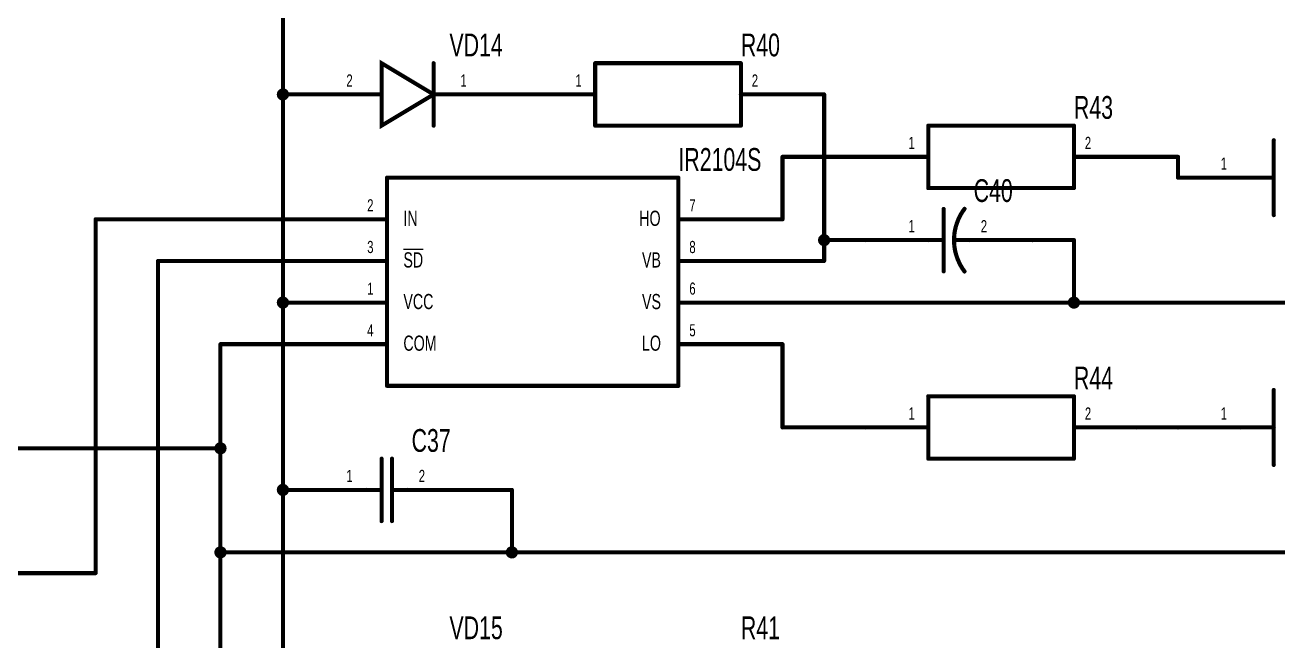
# Model space of a CAD drawing. Extents: x -4.5 to 18.4, y -0.7 to 15.5.
# Drawn here: x 9.281 to 12.29, y 6.818 to 8.297 of the extents above; entities that cross this region are included whole.
import ezdxf
from ezdxf.enums import TextEntityAlignment as Align

# ---------------------------------------------------------------- set-up
doc = ezdxf.new("R2010")
doc.units = 0
doc.header["$MEASUREMENT"] = 0
for name, color, linetype in [('Element', 253, 'Continuous'), ('Net', 50, 'Continuous'), ('Pin', 50, 'Continuous')]:
    doc.layers.add(name, color=color, linetype=linetype)

msp = doc.modelspace()

# ---------------------------------------------------------------- linework, layer by layer
at = {"layer": 'Element', "linetype": 'Continuous'}
for points, const_width in [([(10.262, 8.1304), (10.137, 8.2054), (10.137, 8.0554), (10.262, 8.1304)], 0.0098), ([(10.262, 8.0554), (10.262, 8.2054)], 0.0098), ([(10.65, 8.0554), (10.65, 8.2054)], 0.0098), ([(10.65, 8.2054), (11, 8.2054)], 0.0098), ([(11, 8.2054), (11, 8.0554)], 0.0098), ([(10.1, 8.1304), (10.137, 8.1304)], 0.0098), ([(10.262, 8.1304), (10.3, 8.1304)], 0.0098), ([(10.65, 8.0554), (11, 8.0554)], 0.0098), ([(11.45, 7.9054), (11.45, 8.0554)], 0.0098), ([(11.45, 8.0554), (11.8, 8.0554)], 0.0098), ([(11.8, 8.0554), (11.8, 7.9054)], 0.0098), ([(12.28, 8.0204), (12.28, 7.8404)], 0.0098), ([(10.15, 7.4304), (10.15, 7.9304)], 0.0098), ([(10.15, 7.9304), (10.85, 7.9304)], 0.0098), ([(10.85, 7.9304), (10.85, 7.4304)], 0.0098), ([(12.2, 7.9304), (12.28, 7.9304)], 0.0098), ([(11.45, 7.9054), (11.8, 7.9054)], 0.0098), ([(11.487, 7.7054), (11.487, 7.8554)], 0.0098), ([(11.5372, 7.8556), (11.5325, 7.849), (11.5283, 7.8421), (11.5245, 7.835), (11.5213, 7.8276), (11.5185, 7.82), (11.5161, 7.8123), (11.5143, 7.8044), (11.513, 7.7965), (11.5123, 7.7884), (11.512, 7.7804), (11.5123, 7.7723), (11.513, 7.7643), (11.5143, 7.7563), (11.5161, 7.7484), (11.5185, 7.7407), (11.5213, 7.7331), (11.5246, 7.7258), (11.5283, 7.7186), (11.5325, 7.7117), (11.5372, 7.7051)], 0.01), ([(11.45, 7.7804), (11.487, 7.7804)], 0.0098), ([(11.512, 7.7804), (11.55, 7.7804)], 0.0098), ([(10.15, 7.4304), (10.85, 7.4304)], 0.0098), ([(11.45, 7.2554), (11.45, 7.4054)], 0.0098), ([(11.45, 7.4054), (11.8, 7.4054)], 0.0098), ([(11.8, 7.4054), (11.8, 7.2554)], 0.0098), ([(12.28, 7.4204), (12.28, 7.2404)], 0.0098), ([(12.2, 7.3304), (12.28, 7.3304)], 0.0098), ([(10.137, 7.1054), (10.137, 7.2554)], 0.0098), ([(10.162, 7.1054), (10.162, 7.2554)], 0.0098), ([(11.45, 7.2554), (11.8, 7.2554)], 0.0098), ([(10.1, 7.1804), (10.137, 7.1804)], 0.0098), ([(10.162, 7.1804), (10.2, 7.1804)], 0.0098)]:
    msp.add_lwpolyline(points, dxfattribs=dict(at, const_width=const_width))
for points, const_width in [([(10.2595, 8.2054, 1), (10.2645, 8.2054, 1), (10.2595, 8.2054, 1)], 0.0049), ([(10.6475, 8.2054, 1), (10.6525, 8.2054, 1), (10.6475, 8.2054, 1)], 0.0049), ([(10.6475, 8.2054, 1), (10.6525, 8.2054, 1), (10.6475, 8.2054, 1)], 0.0049), ([(10.9975, 8.2054, 1), (11.0025, 8.2054, 1), (10.9975, 8.2054, 1)], 0.0049), ([(10.9975, 8.2054, 1), (11.0025, 8.2054, 1), (10.9975, 8.2054, 1)], 0.0049), ([(10.0975, 8.1304, 1), (10.1025, 8.1304, 1), (10.0975, 8.1304, 1)], 0.0049), ([(10.1345, 8.1304, 1), (10.1395, 8.1304, 1), (10.1345, 8.1304, 1)], 0.0049), ([(10.2595, 8.1304, 1), (10.2645, 8.1304, 1), (10.2595, 8.1304, 1)], 0.0049), ([(10.2595, 8.1304, 1), (10.2645, 8.1304, 1), (10.2595, 8.1304, 1)], 0.0049), ([(10.2975, 8.1304, 1), (10.3025, 8.1304, 1), (10.2975, 8.1304, 1)], 0.0049), ([(10.2595, 8.0554, 1), (10.2645, 8.0554, 1), (10.2595, 8.0554, 1)], 0.0049), ([(10.6475, 8.0554, 1), (10.6525, 8.0554, 1), (10.6475, 8.0554, 1)], 0.0049), ([(10.6475, 8.0554, 1), (10.6525, 8.0554, 1), (10.6475, 8.0554, 1)], 0.0049), ([(10.9975, 8.0554, 1), (11.0025, 8.0554, 1), (10.9975, 8.0554, 1)], 0.0049), ([(10.9975, 8.0554, 1), (11.0025, 8.0554, 1), (10.9975, 8.0554, 1)], 0.0049), ([(11.4475, 8.0554, 1), (11.4525, 8.0554, 1), (11.4475, 8.0554, 1)], 0.0049), ([(11.4475, 8.0554, 1), (11.4525, 8.0554, 1), (11.4475, 8.0554, 1)], 0.0049), ([(11.7975, 8.0554, 1), (11.8025, 8.0554, 1), (11.7975, 8.0554, 1)], 0.0049), ([(11.7975, 8.0554, 1), (11.8025, 8.0554, 1), (11.7975, 8.0554, 1)], 0.0049), ([(12.2775, 8.0204, 1), (12.2825, 8.0204, 1), (12.2775, 8.0204, 1)], 0.0049), ([(10.1475, 7.9304, 1), (10.1525, 7.9304, 1), (10.1475, 7.9304, 1)], 0.0049), ([(10.1475, 7.9304, 1), (10.1525, 7.9304, 1), (10.1475, 7.9304, 1)], 0.0049), ([(10.8475, 7.9304, 1), (10.8525, 7.9304, 1), (10.8475, 7.9304, 1)], 0.0049), ([(10.8475, 7.9304, 1), (10.8525, 7.9304, 1), (10.8475, 7.9304, 1)], 0.0049), ([(12.1975, 7.9304, 1), (12.2025, 7.9304, 1), (12.1975, 7.9304, 1)], 0.0049), ([(12.2775, 7.9304, 1), (12.2825, 7.9304, 1), (12.2775, 7.9304, 1)], 0.0049), ([(11.4475, 7.9054, 1), (11.4525, 7.9054, 1), (11.4475, 7.9054, 1)], 0.0049), ([(11.4475, 7.9054, 1), (11.4525, 7.9054, 1), (11.4475, 7.9054, 1)], 0.0049), ([(11.7975, 7.9054, 1), (11.8025, 7.9054, 1), (11.7975, 7.9054, 1)], 0.0049), ([(11.7975, 7.9054, 1), (11.8025, 7.9054, 1), (11.7975, 7.9054, 1)], 0.0049), ([(11.4845, 7.8554, 1), (11.4895, 7.8554, 1), (11.4845, 7.8554, 1)], 0.0049), ([(11.5347, 7.8556, 1), (11.5397, 7.8556, 1), (11.5347, 7.8556, 1)], 0.005), ([(12.2775, 7.8404, 1), (12.2825, 7.8404, 1), (12.2775, 7.8404, 1)], 0.0049), ([(11.4475, 7.7804, 1), (11.4525, 7.7804, 1), (11.4475, 7.7804, 1)], 0.0049), ([(11.4845, 7.7804, 1), (11.4895, 7.7804, 1), (11.4845, 7.7804, 1)], 0.0049), ([(11.5095, 7.7804, 1), (11.5145, 7.7804, 1), (11.5095, 7.7804, 1)], 0.0049), ([(11.5475, 7.7804, 1), (11.5525, 7.7804, 1), (11.5475, 7.7804, 1)], 0.0049), ([(11.4845, 7.7054, 1), (11.4895, 7.7054, 1), (11.4845, 7.7054, 1)], 0.0049), ([(11.5347, 7.7051, 1), (11.5397, 7.7051, 1), (11.5347, 7.7051, 1)], 0.005), ([(10.1475, 7.4304, 1), (10.1525, 7.4304, 1), (10.1475, 7.4304, 1)], 0.0049), ([(10.1475, 7.4304, 1), (10.1525, 7.4304, 1), (10.1475, 7.4304, 1)], 0.0049), ([(10.8475, 7.4304, 1), (10.8525, 7.4304, 1), (10.8475, 7.4304, 1)], 0.0049), ([(10.8475, 7.4304, 1), (10.8525, 7.4304, 1), (10.8475, 7.4304, 1)], 0.0049), ([(11.4475, 7.4054, 1), (11.4525, 7.4054, 1), (11.4475, 7.4054, 1)], 0.0049), ([(11.4475, 7.4054, 1), (11.4525, 7.4054, 1), (11.4475, 7.4054, 1)], 0.0049), ([(11.7975, 7.4054, 1), (11.8025, 7.4054, 1), (11.7975, 7.4054, 1)], 0.0049), ([(11.7975, 7.4054, 1), (11.8025, 7.4054, 1), (11.7975, 7.4054, 1)], 0.0049), ([(12.2775, 7.4204, 1), (12.2825, 7.4204, 1), (12.2775, 7.4204, 1)], 0.0049), ([(12.1975, 7.3304, 1), (12.2025, 7.3304, 1), (12.1975, 7.3304, 1)], 0.0049), ([(12.2775, 7.3304, 1), (12.2825, 7.3304, 1), (12.2775, 7.3304, 1)], 0.0049), ([(10.1345, 7.2554, 1), (10.1395, 7.2554, 1), (10.1345, 7.2554, 1)], 0.0049), ([(10.1595, 7.2554, 1), (10.1645, 7.2554, 1), (10.1595, 7.2554, 1)], 0.0049), ([(11.4475, 7.2554, 1), (11.4525, 7.2554, 1), (11.4475, 7.2554, 1)], 0.0049), ([(11.4475, 7.2554, 1), (11.4525, 7.2554, 1), (11.4475, 7.2554, 1)], 0.0049), ([(11.7975, 7.2554, 1), (11.8025, 7.2554, 1), (11.7975, 7.2554, 1)], 0.0049), ([(11.7975, 7.2554, 1), (11.8025, 7.2554, 1), (11.7975, 7.2554, 1)], 0.0049), ([(12.2775, 7.2404, 1), (12.2825, 7.2404, 1), (12.2775, 7.2404, 1)], 0.0049), ([(10.0975, 7.1804, 1), (10.1025, 7.1804, 1), (10.0975, 7.1804, 1)], 0.0049), ([(10.1345, 7.1804, 1), (10.1395, 7.1804, 1), (10.1345, 7.1804, 1)], 0.0049), ([(10.1595, 7.1804, 1), (10.1645, 7.1804, 1), (10.1595, 7.1804, 1)], 0.0049), ([(10.1975, 7.1804, 1), (10.2025, 7.1804, 1), (10.1975, 7.1804, 1)], 0.0049), ([(10.1345, 7.1054, 1), (10.1395, 7.1054, 1), (10.1345, 7.1054, 1)], 0.0049), ([(10.1595, 7.1054, 1), (10.1645, 7.1054, 1), (10.1595, 7.1054, 1)], 0.0049)]:
    msp.add_lwpolyline(points, format="xyb", dxfattribs=dict(at, const_width=const_width))
at = {"layer": 'Net', "linetype": 'Continuous', "const_width": 0.0098}
for points in [[(9.9, 8.5304), (9.9, 8.1304)], [(9.8902, 8.1304), (9.8906, 8.1273), (9.892, 8.1246), (9.8942, 8.1224), (9.897, 8.121), (9.9, 8.1205), (9.903, 8.121), (9.9058, 8.1224), (9.908, 8.1246), (9.9094, 8.1273), (9.9098, 8.1304), (9.9094, 8.1334), (9.908, 8.1361), (9.9058, 8.1383), (9.903, 8.1397), (9.9, 8.1402), (9.897, 8.1397), (9.8942, 8.1383), (9.892, 8.1361), (9.8906, 8.1334), (9.8902, 8.1304)], [(9.95, 8.1304), (9.9, 8.1304)], [(9.9, 8.1304), (9.9, 7.6304)], [(10.45, 8.1304), (10.5, 8.1304)], [(11.15, 8.1304), (11.2, 8.1304)], [(11.2, 8.1304), (11.2, 7.7804)], [(11.1, 7.8304), (11.1, 7.9804)], [(11.1, 7.9804), (11.3, 7.9804)], [(12.05, 7.9804), (11.95, 7.9804)], [(12.05, 7.9304), (12.05, 7.9804)], [(9.45, 6.9804), (9.45, 7.8304)], [(9.45, 7.8304), (10, 7.8304)], [(11, 7.8304), (11.1, 7.8304)], [(11.1902, 7.7804), (11.1906, 7.7773), (11.192, 7.7746), (11.1942, 7.7724), (11.197, 7.771), (11.2, 7.7705), (11.203, 7.771), (11.2058, 7.7724), (11.208, 7.7746), (11.2094, 7.7773), (11.2098, 7.7804), (11.2094, 7.7834), (11.208, 7.7861), (11.2058, 7.7883), (11.203, 7.7897), (11.2, 7.7902), (11.197, 7.7897), (11.1942, 7.7883), (11.192, 7.7861), (11.1906, 7.7834), (11.1902, 7.7804)], [(11.2, 7.7304), (11.2, 7.7804)], [(11.2, 7.7804), (11.3, 7.7804)], [(11.7, 7.7804), (11.8, 7.7804)], [(11.8, 7.7804), (11.8, 7.6304)], [(9.6, 6.3304), (9.6, 7.7304)], [(9.6, 7.7304), (10, 7.7304)], [(11, 7.7304), (11.2, 7.7304)], [(9.8902, 7.6304), (9.8906, 7.6273), (9.892, 7.6246), (9.8942, 7.6224), (9.897, 7.621), (9.9, 7.6205), (9.903, 7.621), (9.9058, 7.6224), (9.908, 7.6246), (9.9094, 7.6273), (9.9098, 7.6304), (9.9094, 7.6334), (9.908, 7.6361), (9.9058, 7.6383), (9.903, 7.6397), (9.9, 7.6402), (9.897, 7.6397), (9.8942, 7.6383), (9.892, 7.6361), (9.8906, 7.6334), (9.8902, 7.6304)], [(11.7902, 7.6304), (11.7906, 7.6273), (11.792, 7.6246), (11.7942, 7.6224), (11.797, 7.621), (11.8, 7.6205), (11.803, 7.621), (11.8058, 7.6224), (11.808, 7.6246), (11.8094, 7.6273), (11.8098, 7.6304), (11.8094, 7.6334), (11.808, 7.6361), (11.8058, 7.6383), (11.803, 7.6397), (11.8, 7.6402), (11.797, 7.6397), (11.7942, 7.6383), (11.792, 7.6361), (11.7906, 7.6334), (11.7902, 7.6304)], [(10, 7.6304), (9.9, 7.6304)], [(9.9, 7.6304), (9.9, 6.2304)], [(13.35, 7.6304), (11, 7.6304)], [(9.75, 6.1304), (9.75, 7.5304)], [(9.75, 7.5304), (10, 7.5304)], [(11, 7.5304), (11.1, 7.5304)], [(11.1, 7.5304), (11.1, 7.3304)], [(11.1, 7.3304), (11.3, 7.3304)], [(12.05, 7.3304), (11.95, 7.3304)], [(9.75, 7.2804), (7.5894, 7.2804)], [(9.7402, 7.2804), (9.7406, 7.2773), (9.742, 7.2746), (9.7442, 7.2724), (9.747, 7.271), (9.75, 7.2705), (9.753, 7.271), (9.7558, 7.2724), (9.758, 7.2746), (9.7594, 7.2773), (9.7598, 7.2804), (9.7594, 7.2834), (9.758, 7.2861), (9.7558, 7.2883), (9.753, 7.2897), (9.75, 7.2902), (9.747, 7.2897), (9.7442, 7.2883), (9.742, 7.2861), (9.7406, 7.2834), (9.7402, 7.2804)], [(9.8902, 7.1804), (9.8906, 7.1773), (9.892, 7.1746), (9.8942, 7.1724), (9.897, 7.171), (9.9, 7.1705), (9.903, 7.171), (9.9058, 7.1724), (9.908, 7.1746), (9.9094, 7.1773), (9.9098, 7.1804), (9.9094, 7.1834), (9.908, 7.1861), (9.9058, 7.1883), (9.903, 7.1897), (9.9, 7.1902), (9.897, 7.1897), (9.8942, 7.1883), (9.892, 7.1861), (9.8906, 7.1834), (9.8902, 7.1804)], [(9.95, 7.1804), (9.9, 7.1804)], [(10.35, 7.1804), (10.45, 7.1804)], [(10.45, 7.1804), (10.45, 7.0304)], [(9.7402, 7.0304), (9.7406, 7.0273), (9.742, 7.0246), (9.7442, 7.0224), (9.747, 7.021), (9.75, 7.0205), (9.753, 7.021), (9.7558, 7.0224), (9.758, 7.0246), (9.7594, 7.0273), (9.7598, 7.0304), (9.7594, 7.0334), (9.758, 7.0361), (9.7558, 7.0383), (9.753, 7.0397), (9.75, 7.0402), (9.747, 7.0397), (9.7442, 7.0383), (9.742, 7.0361), (9.7406, 7.0334), (9.7402, 7.0304)], [(10.4402, 7.0304), (10.4406, 7.0273), (10.442, 7.0246), (10.4442, 7.0224), (10.447, 7.021), (10.45, 7.0205), (10.453, 7.021), (10.4558, 7.0224), (10.458, 7.0246), (10.4594, 7.0273), (10.4598, 7.0304), (10.4594, 7.0334), (10.458, 7.0361), (10.4558, 7.0383), (10.453, 7.0397), (10.45, 7.0402), (10.447, 7.0397), (10.4442, 7.0383), (10.442, 7.0361), (10.4406, 7.0334), (10.4402, 7.0304)], [(12.4, 7.0304), (9.75, 7.0304)], [(8.5, 6.9804), (9.45, 6.9804)]]:
    msp.add_lwpolyline(points, dxfattribs=at)
at = {"layer": 'Net', "linetype": 'Continuous', "const_width": 0.0049}
for points in [[(9.8877, 8.1304, 1), (9.8926, 8.1304, 1), (9.8877, 8.1304, 1)], [(9.8975, 8.1304, 1), (9.9025, 8.1304, 1), (9.8975, 8.1304, 1)], [(9.8975, 8.1304, 1), (9.9025, 8.1304, 1), (9.8975, 8.1304, 1)], [(9.8975, 8.1304, 1), (9.9025, 8.1304, 1), (9.8975, 8.1304, 1)], [(9.9475, 8.1304, 1), (9.9525, 8.1304, 1), (9.9475, 8.1304, 1)], [(10.4475, 8.1304, 1), (10.4525, 8.1304, 1), (10.4475, 8.1304, 1)], [(10.4975, 8.1304, 1), (10.5025, 8.1304, 1), (10.4975, 8.1304, 1)], [(11.1475, 8.1304, 1), (11.1525, 8.1304, 1), (11.1475, 8.1304, 1)], [(11.1975, 8.1304, 1), (11.2025, 8.1304, 1), (11.1975, 8.1304, 1)], [(11.1975, 8.1304, 1), (11.2025, 8.1304, 1), (11.1975, 8.1304, 1)], [(11.0975, 7.9804, 1), (11.1025, 7.9804, 1), (11.0975, 7.9804, 1)], [(11.0975, 7.9804, 1), (11.1025, 7.9804, 1), (11.0975, 7.9804, 1)], [(11.2975, 7.9804, 1), (11.3025, 7.9804, 1), (11.2975, 7.9804, 1)], [(11.9475, 7.9804, 1), (11.9525, 7.9804, 1), (11.9475, 7.9804, 1)], [(12.0475, 7.9804, 1), (12.0525, 7.9804, 1), (12.0475, 7.9804, 1)], [(12.0475, 7.9804, 1), (12.0525, 7.9804, 1), (12.0475, 7.9804, 1)], [(12.0475, 7.9304, 1), (12.0525, 7.9304, 1), (12.0475, 7.9304, 1)], [(9.4475, 7.8304, 1), (9.4525, 7.8304, 1), (9.4475, 7.8304, 1)], [(9.4475, 7.8304, 1), (9.4525, 7.8304, 1), (9.4475, 7.8304, 1)], [(9.9975, 7.8304, 1), (10.0025, 7.8304, 1), (9.9975, 7.8304, 1)], [(10.9975, 7.8304, 1), (11.0025, 7.8304, 1), (10.9975, 7.8304, 1)], [(11.0975, 7.8304, 1), (11.1025, 7.8304, 1), (11.0975, 7.8304, 1)], [(11.0975, 7.8304, 1), (11.1025, 7.8304, 1), (11.0975, 7.8304, 1)], [(11.1877, 7.7804, 1), (11.1926, 7.7804, 1), (11.1877, 7.7804, 1)], [(11.1975, 7.7804, 1), (11.2025, 7.7804, 1), (11.1975, 7.7804, 1)], [(11.1975, 7.7804, 1), (11.2025, 7.7804, 1), (11.1975, 7.7804, 1)], [(11.1975, 7.7804, 1), (11.2025, 7.7804, 1), (11.1975, 7.7804, 1)], [(11.2975, 7.7804, 1), (11.3025, 7.7804, 1), (11.2975, 7.7804, 1)], [(11.6975, 7.7804, 1), (11.7025, 7.7804, 1), (11.6975, 7.7804, 1)], [(11.7975, 7.7804, 1), (11.8025, 7.7804, 1), (11.7975, 7.7804, 1)], [(11.7975, 7.7804, 1), (11.8025, 7.7804, 1), (11.7975, 7.7804, 1)], [(9.5975, 7.7304, 1), (9.6025, 7.7304, 1), (9.5975, 7.7304, 1)], [(9.5975, 7.7304, 1), (9.6025, 7.7304, 1), (9.5975, 7.7304, 1)], [(9.9975, 7.7304, 1), (10.0025, 7.7304, 1), (9.9975, 7.7304, 1)], [(10.9975, 7.7304, 1), (11.0025, 7.7304, 1), (10.9975, 7.7304, 1)], [(11.1975, 7.7304, 1), (11.2025, 7.7304, 1), (11.1975, 7.7304, 1)], [(11.1975, 7.7304, 1), (11.2025, 7.7304, 1), (11.1975, 7.7304, 1)], [(9.8877, 7.6304, 1), (9.8926, 7.6304, 1), (9.8877, 7.6304, 1)], [(9.8975, 7.6304, 1), (9.9025, 7.6304, 1), (9.8975, 7.6304, 1)], [(9.8975, 7.6304, 1), (9.9025, 7.6304, 1), (9.8975, 7.6304, 1)], [(9.8975, 7.6304, 1), (9.9025, 7.6304, 1), (9.8975, 7.6304, 1)], [(9.9975, 7.6304, 1), (10.0025, 7.6304, 1), (9.9975, 7.6304, 1)], [(10.9975, 7.6304, 1), (11.0025, 7.6304, 1), (10.9975, 7.6304, 1)], [(11.7877, 7.6304, 1), (11.7926, 7.6304, 1), (11.7877, 7.6304, 1)], [(11.7975, 7.6304, 1), (11.8025, 7.6304, 1), (11.7975, 7.6304, 1)], [(9.7475, 7.5304, 1), (9.7525, 7.5304, 1), (9.7475, 7.5304, 1)], [(9.7475, 7.5304, 1), (9.7525, 7.5304, 1), (9.7475, 7.5304, 1)], [(9.9975, 7.5304, 1), (10.0025, 7.5304, 1), (9.9975, 7.5304, 1)], [(10.9975, 7.5304, 1), (11.0025, 7.5304, 1), (10.9975, 7.5304, 1)], [(11.0975, 7.5304, 1), (11.1025, 7.5304, 1), (11.0975, 7.5304, 1)], [(11.0975, 7.5304, 1), (11.1025, 7.5304, 1), (11.0975, 7.5304, 1)], [(11.0975, 7.3304, 1), (11.1025, 7.3304, 1), (11.0975, 7.3304, 1)], [(11.0975, 7.3304, 1), (11.1025, 7.3304, 1), (11.0975, 7.3304, 1)], [(11.2975, 7.3304, 1), (11.3025, 7.3304, 1), (11.2975, 7.3304, 1)], [(11.9475, 7.3304, 1), (11.9525, 7.3304, 1), (11.9475, 7.3304, 1)], [(12.0475, 7.3304, 1), (12.0525, 7.3304, 1), (12.0475, 7.3304, 1)], [(9.7377, 7.2804, 1), (9.7426, 7.2804, 1), (9.7377, 7.2804, 1)], [(9.7475, 7.2804, 1), (9.7525, 7.2804, 1), (9.7475, 7.2804, 1)], [(9.8877, 7.1804, 1), (9.8926, 7.1804, 1), (9.8877, 7.1804, 1)], [(9.8975, 7.1804, 1), (9.9025, 7.1804, 1), (9.8975, 7.1804, 1)], [(9.9475, 7.1804, 1), (9.9525, 7.1804, 1), (9.9475, 7.1804, 1)], [(10.3475, 7.1804, 1), (10.3525, 7.1804, 1), (10.3475, 7.1804, 1)], [(10.4475, 7.1804, 1), (10.4525, 7.1804, 1), (10.4475, 7.1804, 1)], [(10.4475, 7.1804, 1), (10.4525, 7.1804, 1), (10.4475, 7.1804, 1)], [(9.7377, 7.0304, 1), (9.7426, 7.0304, 1), (9.7377, 7.0304, 1)], [(9.7475, 7.0304, 1), (9.7525, 7.0304, 1), (9.7475, 7.0304, 1)], [(10.4377, 7.0304, 1), (10.4426, 7.0304, 1), (10.4377, 7.0304, 1)], [(10.4475, 7.0304, 1), (10.4525, 7.0304, 1), (10.4475, 7.0304, 1)], [(9.4475, 6.9804, 1), (9.4525, 6.9804, 1), (9.4475, 6.9804, 1)], [(9.4475, 6.9804, 1), (9.4525, 6.9804, 1), (9.4475, 6.9804, 1)]]:
    msp.add_lwpolyline(points, format="xyb", dxfattribs=at)
at = {"layer": 'Pin', "linetype": 'Continuous', "const_width": 0.0049}
for points in [[(9.9475, 8.1304, 1), (9.9525, 8.1304, 1), (9.9475, 8.1304, 1)], [(10.0975, 8.1304, 1), (10.1025, 8.1304, 1), (10.0975, 8.1304, 1)], [(10.2975, 8.1304, 1), (10.3025, 8.1304, 1), (10.2975, 8.1304, 1)], [(10.4475, 8.1304, 1), (10.4525, 8.1304, 1), (10.4475, 8.1304, 1)], [(10.4975, 8.1304, 1), (10.5025, 8.1304, 1), (10.4975, 8.1304, 1)], [(10.6475, 8.1304, 1), (10.6525, 8.1304, 1), (10.6475, 8.1304, 1)], [(10.9975, 8.1304, 1), (11.0025, 8.1304, 1), (10.9975, 8.1304, 1)], [(11.1475, 8.1304, 1), (11.1525, 8.1304, 1), (11.1475, 8.1304, 1)], [(11.2975, 7.9804, 1), (11.3025, 7.9804, 1), (11.2975, 7.9804, 1)], [(11.4475, 7.9804, 1), (11.4525, 7.9804, 1), (11.4475, 7.9804, 1)], [(11.7975, 7.9804, 1), (11.8025, 7.9804, 1), (11.7975, 7.9804, 1)], [(11.9475, 7.9804, 1), (11.9525, 7.9804, 1), (11.9475, 7.9804, 1)], [(12.0475, 7.9304, 1), (12.0525, 7.9304, 1), (12.0475, 7.9304, 1)], [(12.1975, 7.9304, 1), (12.2025, 7.9304, 1), (12.1975, 7.9304, 1)], [(9.9975, 7.8304, 1), (10.0025, 7.8304, 1), (9.9975, 7.8304, 1)], [(10.1475, 7.8304, 1), (10.1525, 7.8304, 1), (10.1475, 7.8304, 1)], [(10.8475, 7.8304, 1), (10.8525, 7.8304, 1), (10.8475, 7.8304, 1)], [(10.9975, 7.8304, 1), (11.0025, 7.8304, 1), (10.9975, 7.8304, 1)], [(11.2975, 7.7804, 1), (11.3025, 7.7804, 1), (11.2975, 7.7804, 1)], [(11.4475, 7.7804, 1), (11.4525, 7.7804, 1), (11.4475, 7.7804, 1)], [(11.5475, 7.7804, 1), (11.5525, 7.7804, 1), (11.5475, 7.7804, 1)], [(11.6975, 7.7804, 1), (11.7025, 7.7804, 1), (11.6975, 7.7804, 1)], [(9.9975, 7.7304, 1), (10.0025, 7.7304, 1), (9.9975, 7.7304, 1)], [(10.1475, 7.7304, 1), (10.1525, 7.7304, 1), (10.1475, 7.7304, 1)], [(10.8475, 7.7304, 1), (10.8525, 7.7304, 1), (10.8475, 7.7304, 1)], [(10.9975, 7.7304, 1), (11.0025, 7.7304, 1), (10.9975, 7.7304, 1)], [(9.9975, 7.6304, 1), (10.0025, 7.6304, 1), (9.9975, 7.6304, 1)], [(10.1475, 7.6304, 1), (10.1525, 7.6304, 1), (10.1475, 7.6304, 1)], [(10.8475, 7.6304, 1), (10.8525, 7.6304, 1), (10.8475, 7.6304, 1)], [(10.9975, 7.6304, 1), (11.0025, 7.6304, 1), (10.9975, 7.6304, 1)], [(9.9975, 7.5304, 1), (10.0025, 7.5304, 1), (9.9975, 7.5304, 1)], [(10.1475, 7.5304, 1), (10.1525, 7.5304, 1), (10.1475, 7.5304, 1)], [(10.8475, 7.5304, 1), (10.8525, 7.5304, 1), (10.8475, 7.5304, 1)], [(10.9975, 7.5304, 1), (11.0025, 7.5304, 1), (10.9975, 7.5304, 1)], [(11.2975, 7.3304, 1), (11.3025, 7.3304, 1), (11.2975, 7.3304, 1)], [(11.4475, 7.3304, 1), (11.4525, 7.3304, 1), (11.4475, 7.3304, 1)], [(11.7975, 7.3304, 1), (11.8025, 7.3304, 1), (11.7975, 7.3304, 1)], [(11.9475, 7.3304, 1), (11.9525, 7.3304, 1), (11.9475, 7.3304, 1)], [(12.0475, 7.3304, 1), (12.0525, 7.3304, 1), (12.0475, 7.3304, 1)], [(12.1975, 7.3304, 1), (12.2025, 7.3304, 1), (12.1975, 7.3304, 1)], [(9.9475, 7.1804, 1), (9.9525, 7.1804, 1), (9.9475, 7.1804, 1)], [(10.0975, 7.1804, 1), (10.1025, 7.1804, 1), (10.0975, 7.1804, 1)], [(10.1975, 7.1804, 1), (10.2025, 7.1804, 1), (10.1975, 7.1804, 1)], [(10.3475, 7.1804, 1), (10.3525, 7.1804, 1), (10.3475, 7.1804, 1)]]:
    msp.add_lwpolyline(points, format="xyb", dxfattribs=at)
at = {"layer": 'Pin', "linetype": 'Continuous', "const_width": 0.0098}
for points in [[(10.1, 8.1304), (9.95, 8.1304)], [(10.3, 8.1304), (10.45, 8.1304)], [(10.65, 8.1304), (10.5, 8.1304)], [(11, 8.1304), (11.15, 8.1304)], [(11.45, 7.9804), (11.3, 7.9804)], [(11.8, 7.9804), (11.95, 7.9804)], [(12.2, 7.9304), (12.05, 7.9304)], [(10.15, 7.8304), (10, 7.8304)], [(10.85, 7.8304), (11, 7.8304)], [(11.45, 7.7804), (11.3, 7.7804)], [(11.55, 7.7804), (11.7, 7.7804)], [(10.15, 7.7304), (10, 7.7304)], [(10.85, 7.7304), (11, 7.7304)], [(10.15, 7.6304), (10, 7.6304)], [(10.85, 7.6304), (11, 7.6304)], [(10.15, 7.5304), (10, 7.5304)], [(10.85, 7.5304), (11, 7.5304)], [(11.45, 7.3304), (11.3, 7.3304)], [(11.8, 7.3304), (11.95, 7.3304)], [(12.2, 7.3304), (12.05, 7.3304)], [(10.1, 7.1804), (9.95, 7.1804)], [(10.2, 7.1804), (10.35, 7.1804)]]:
    msp.add_lwpolyline(points, dxfattribs=at)

# ---------------------------------------------------------------- texts
at = {"layer": 'Element', "width": 0.7}
for s, p in [('VD14', (10.3, 8.2054)), ('R40', (11, 8.2054)), ('R43', (11.8, 8.0554)), ('IR2104S', (10.85, 7.9304)), ('C40', (11.5591, 7.8556)), ('R44', (11.8, 7.4054)), ('C37', (10.2091, 7.2554)), ('VD15', (10.3, 6.8054)), ('R41', (11, 6.8054))]:
    msp.add_text(s, height=0.0547, dxfattribs=at).set_placement(p, align=Align.BOTTOM_LEFT)
at = {"layer": 'Pin', "width": 0.7}
for s, height, p in [('2', 0.0292, (10.0524, 8.1785)), ('1', 0.0292, (10.3262, 8.1785)), ('1', 0.0292, (10.6024, 8.1785)), ('2', 0.0292, (11.0262, 8.1785)), ('1', 0.0292, (11.4024, 8.0285)), ('2', 0.0292, (11.8262, 8.0285)), ('1', 0.0292, (12.1524, 7.9785)), ('2', 0.0292, (10.1024, 7.8785)), ('7', 0.0292, (10.8762, 7.8785)), ('IN', 0.0365, (10.1894, 7.8511)), ('HO', 0.0365, (10.7559, 7.8511)), ('1', 0.0292, (11.4024, 7.8285)), ('2', 0.0292, (11.5762, 7.8285)), ('3', 0.0292, (10.1024, 7.7785)), ('8', 0.0292, (10.8762, 7.7785)), ('%%oSD', 0.0365, (10.1894, 7.7511)), ('VB', 0.0365, (10.7625, 7.7511)), ('1', 0.0292, (10.1024, 7.6785)), ('6', 0.0292, (10.8762, 7.6785)), ('VCC', 0.0365, (10.1894, 7.6511)), ('VS', 0.0365, (10.7625, 7.6511)), ('4', 0.0292, (10.1024, 7.5785)), ('5', 0.0292, (10.8762, 7.5785)), ('COM', 0.0365, (10.1894, 7.5511)), ('LO', 0.0365, (10.7625, 7.5511)), ('1', 0.0292, (11.4024, 7.3785)), ('2', 0.0292, (11.8262, 7.3785)), ('1', 0.0292, (12.1524, 7.3785)), ('1', 0.0292, (10.0524, 7.2285)), ('2', 0.0292, (10.2262, 7.2285))]:
    msp.add_text(s, height=height, dxfattribs=at).set_placement(p, align=Align.TOP_LEFT)

doc.saveas('drawing.dxf')
